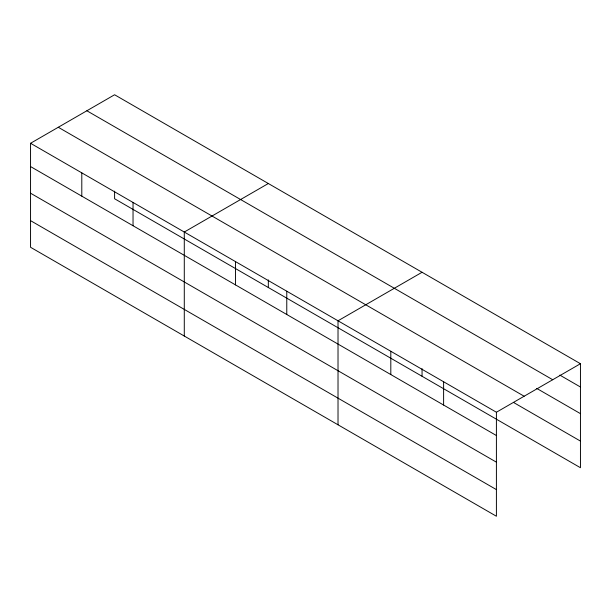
<?xml version="1.0" encoding="UTF-8"?>
<svg xmlns="http://www.w3.org/2000/svg" width="611" height="611" viewBox="0 0 611 611"><rect width="100%" height="100%" fill="white"/><g stroke="black" fill="none" stroke-linecap="round" stroke-linejoin="round"><path stroke-width="0.92" d="M496.407 462.168L496.407 412.242L30.55 143.28L30.55 247.279L496.407 516.242L496.407 462.168L30.55 193.206M114.593 191.151L114.593 198.758L580.45 467.721L580.45 363.721L114.593 94.758L30.55 143.28M268.328 183.514L184.285 232.035L184.285 336.042M422.056 272.269L338.02 320.79L338.02 424.798M496.407 412.242L580.45 363.721M559.829 375.101L580.45 387.007M86.861 110.767L552.718 379.729M536.725 388.405L580.45 413.647M58.282 127.264L524.139 396.226M513.63 402.512L580.45 441.089M30.55 166.566L496.407 435.528M30.55 220.647L496.407 489.61M443.609 381.753L443.609 405.047M422.056 368.67L422.056 376.277M390.811 351.272L390.811 374.566M286.773 291.203L286.773 314.497M268.328 279.907L268.328 287.521M235.525 261.623L235.525 284.909M133.038 202.447L133.038 225.742M81.798 172.86L81.798 196.154"/></g></svg>
